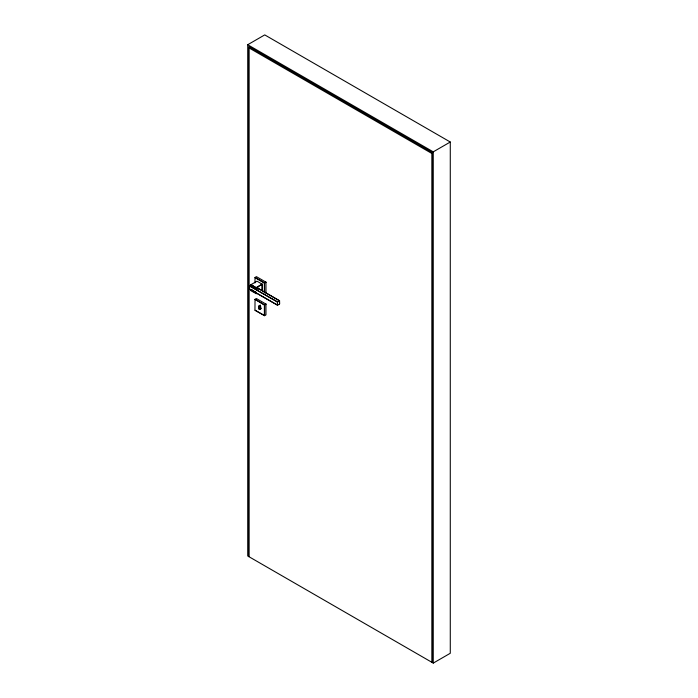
<?xml version="1.0" encoding="UTF-8"?>
<svg xmlns="http://www.w3.org/2000/svg" width="698" height="698" viewBox="0 0 698 698"><rect width="100%" height="100%" fill="white"/><g stroke="black" fill="none" stroke-linecap="round" stroke-linejoin="round"><path stroke-width="1.05" d="M264.394 292.663L264.394 283.065L265.938 282.175L264.394 283.065L254.945 277.612L256.402 276.626L265.938 282.175L265.973 292.968M264.612 315.662L264.612 305L255.04 299.32L254.945 310.182L264.612 315.662L255.04 310.278M264.612 292.689L264.49 282.865L255.04 277.411L254.945 282.943M259.202 308.525L259.63 305.462L260.546 306.492L260.476 309.458L259.098 308.49L259.447 305.427M260.467 309.092L259.822 309.327L260.904 308.708C258.906 311.753 257.527 304.904 259.665 305.637C260.904 306.256 261.349 310.095 259.665 309.528M257.222 287.82L279.593 300.864L277.394 302.007L249.561 285.936L277.472 301.841L277.577 305.192L249.64 289.181M262.178 284.165L256.253 287.838L250.966 284.662L256.149 287.655L256.149 288.989L250.966 286.006L250.861 284.723L257.004 281.181L262.256 284.243L262.178 290.255L262.178 284.165L256.149 287.655L256.149 288.989L257.955 287.951L257.955 289.775M250.966 289.408L250.966 290.752L256.253 293.675L256.253 292.584L250.966 289.408L252.693 290.403M254.421 291.406L256.149 292.401L256.149 293.736M254.945 299.521L256.402 298.535L265.938 304.084L265.973 314.877L264.394 315.644L264.394 304.982L265.938 304.084L264.394 304.982L255.04 299.32M279.558 303.918L279.479 300.681L277.394 302.007L277.472 305.244L279.593 304.023L279.558 300.751L257.292 287.899M247.72 44.724L264.743 34.9L450.28 142.017L450.28 653.276L433.257 663.1L247.72 555.983L247.72 44.724L433.257 151.841L450.28 142.017M248.802 47.787L432.184 153.656L432.184 662.481L432.184 152.443L248.802 46.565L248.802 556.603L248.802 47.787L250.346 46.888M259.185 305.899L260.267 305.27L260.738 308.586L259.473 309.389M258.914 308.472L260.267 307.731M258.941 308.647L260.293 307.905M260.153 305.113C261.776 307.286 258.853 308.237 259.63 309.301M259.019 308.839L260.354 308.088M259.141 309.04L260.459 308.272M259.29 309.223L260.59 308.437M251.542 284.671L249.535 285.831L249.561 289.103L277.577 305.192M256.07 288.911L257.693 288.1M259.656 305.584L260.424 306.692M260.258 308.123L260.712 308.673L260.153 307.67M433.257 151.841L433.257 663.1"/></g></svg>
